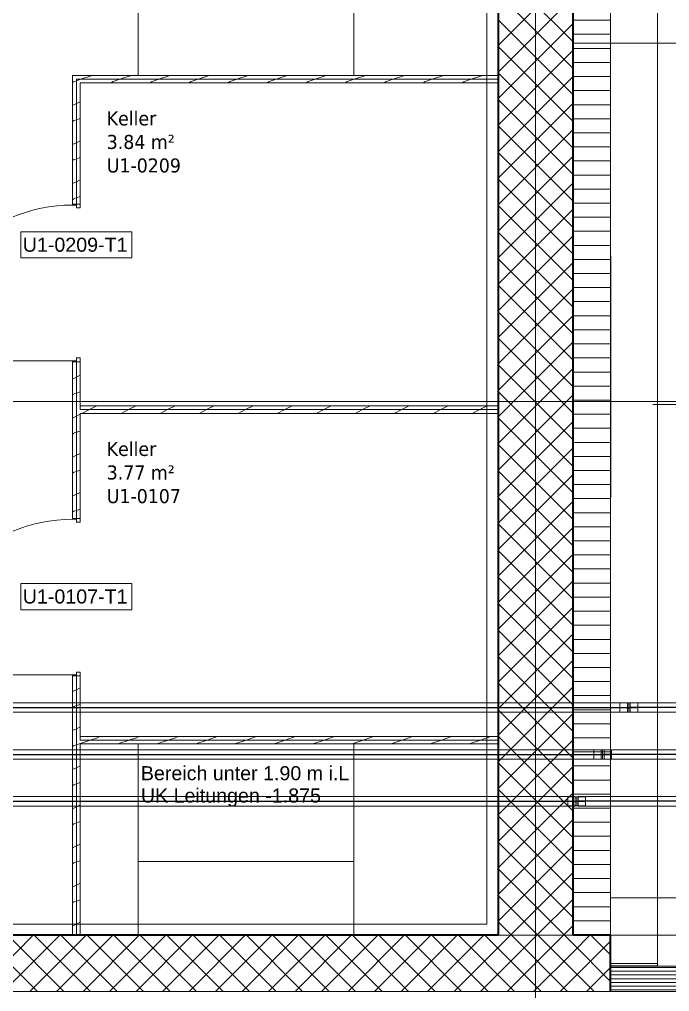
# Model space of a CAD drawing. Extents: x -1907 to 937, y -179 to 966.
# Drawn here: x -707.9 to -638.6, y 218.7 to 322.3 of the extents above; entities that cross this region are included whole.
import ezdxf
from ezdxf.lldxf.tags import DXFTag

# ---------------------------------------------------------------- set-up
doc = ezdxf.new("R2010")
doc.units = 0
doc.layers.get('0').update_dxf_attribs({"lineweight": 13})
for name, color, linetype, lineweight in [('A-AREA-____-IDEN', 7, 'Continuous', 5), ('A-DETL-____-HDLN', 7, '_Verdeckte Linien_', 9), ('A-DOOR-____-IDEN', 7, 'Continuous', 5), ('A-DOOR-FRAM-MCUT', 7, 'Continuous', 9), ('A-DOOR-OPNG-OTLN', 7, 'Continuous', 9), ('A-FLOR-____-OTLN', 7, 'Continuous', 9), ('A-FLOR-____-OVHD', 7, 'Strichpunkt - Fein', 9), ('A-WALL-____-MCUT', 7, 'Continuous', 35), ('A-WALL-____-PATT', 7, 'Continuous', 35), ('A-WALL-FNSH-MCUT', 7, 'Continuous', 35), ('E-LITE-EQPM-OTLN', 7, 'Continuous', 9), ('M-EQPM-____-OTLN', 7, 'Continuous', 9), ('S-COLS-____-OTLN', 7, 'Continuous', 9), ('S-GRID-____-OTLN', 7, 'Continuous', 5), ('Text', 7, 'Continuous', 5)]:
    doc.layers.add(name, color=color, linetype=linetype, lineweight=lineweight)
doc.layers.add('A-DETL-____-OTLN', color=5, linetype='Continuous', lineweight=9, true_color=0x0000ff)
doc.layers.add('EL01_WAN_Röhre Boden', color=7, linetype='Continuous', lineweight=13, true_color=0xff6666)
doc.styles.get("Standard").update_dxf_attribs({"font": 'arial.ttf'})
tags = doc.linetypes.add('_Rasterlinie_', pattern=[0.375, 0.2, -0.05, 0.075, -0.05]).pattern_tags.tags
tags[10:11] = [DXFTag(74, 4), DXFTag(75, 0), DXFTag(340, '0'), DXFTag(46, 1.0), DXFTag(50, 0.0), DXFTag(44, 0.0), DXFTag(45, 0.0)]
tags[8:9] = [DXFTag(74, 4), DXFTag(75, 0), DXFTag(340, '0'), DXFTag(46, 1.0), DXFTag(50, 0.0), DXFTag(44, 0.0), DXFTag(45, 0.0)]
tags[6:7] = [DXFTag(74, 4), DXFTag(75, 0), DXFTag(340, '0'), DXFTag(46, 1.0), DXFTag(50, 0.0), DXFTag(44, 0.0), DXFTag(45, 0.0)]
tags[4:5] = [DXFTag(74, 4), DXFTag(75, 0), DXFTag(340, '0'), DXFTag(46, 1.0), DXFTag(50, 0.0), DXFTag(44, 0.0), DXFTag(45, 0.0)]
tags = doc.linetypes.add('_Verdeckte Linien_', pattern=[0.15, 0.1, -0.05]).pattern_tags.tags
tags[6:7] = [DXFTag(74, 4), DXFTag(75, 0), DXFTag(340, '0'), DXFTag(46, 1.0), DXFTag(50, 0.0), DXFTag(44, 0.0), DXFTag(45, 0.0)]
tags[4:5] = [DXFTag(74, 4), DXFTag(75, 0), DXFTag(340, '0'), DXFTag(46, 1.0), DXFTag(50, 0.0), DXFTag(44, 0.0), DXFTag(45, 0.0)]
tags = doc.linetypes.add('ACAD_ISO03W100', pattern=[30, 12, -18]).pattern_tags.tags
tags[6:7] = [DXFTag(74, 4), DXFTag(75, 0), DXFTag(340, '0'), DXFTag(46, 0.0), DXFTag(50, 0.0), DXFTag(44, 0.0), DXFTag(45, 0.0)]
tags[4:5] = [DXFTag(74, 4), DXFTag(75, 0), DXFTag(340, '0'), DXFTag(46, 0.0), DXFTag(50, 0.0), DXFTag(44, 0.0), DXFTag(45, 0.0)]
tags = doc.linetypes.add('Gestrichelt', pattern=[0.1, 0.05, -0.05]).pattern_tags.tags
tags[6:7] = [DXFTag(74, 4), DXFTag(75, 0), DXFTag(340, '0'), DXFTag(46, 1.0), DXFTag(50, 0.0), DXFTag(44, 0.0), DXFTag(45, 0.0)]
tags[4:5] = [DXFTag(74, 4), DXFTag(75, 0), DXFTag(340, '0'), DXFTag(46, 1.0), DXFTag(50, 0.0), DXFTag(44, 0.0), DXFTag(45, 0.0)]
tags = doc.linetypes.add('Strichpunkt - Fein', pattern=[0.2, 0.1, -0.05, 0, -0.05]).pattern_tags.tags
tags[10:11] = [DXFTag(74, 4), DXFTag(75, 0), DXFTag(340, '0'), DXFTag(46, 1.0), DXFTag(50, 0.0), DXFTag(44, 0.0), DXFTag(45, 0.0)]
tags[8:9] = [DXFTag(74, 4), DXFTag(75, 0), DXFTag(340, '0'), DXFTag(46, 1.0), DXFTag(50, 0.0), DXFTag(44, 0.0), DXFTag(45, 0.0)]
tags[6:7] = [DXFTag(74, 4), DXFTag(75, 0), DXFTag(340, '0'), DXFTag(46, 1.0), DXFTag(50, 0.0), DXFTag(44, 0.0), DXFTag(45, 0.0)]
tags[4:5] = [DXFTag(74, 4), DXFTag(75, 0), DXFTag(340, '0'), DXFTag(46, 1.0), DXFTag(50, 0.0), DXFTag(44, 0.0), DXFTag(45, 0.0)]
tags = doc.linetypes.add('STRICHPUNKT2', pattern=[12.7, 6.35, -3.175, 0, -3.175]).pattern_tags.tags
tags[10:11] = [DXFTag(74, 4), DXFTag(75, 0), DXFTag(340, '0'), DXFTag(46, 0.0), DXFTag(50, 0.0), DXFTag(44, 0.0), DXFTag(45, 0.0)]
tags[8:9] = [DXFTag(74, 4), DXFTag(75, 0), DXFTag(340, '0'), DXFTag(46, 0.0), DXFTag(50, 0.0), DXFTag(44, 0.0), DXFTag(45, 0.0)]
tags[6:7] = [DXFTag(74, 4), DXFTag(75, 0), DXFTag(340, '0'), DXFTag(46, 0.0), DXFTag(50, 0.0), DXFTag(44, 0.0), DXFTag(45, 0.0)]
tags[4:5] = [DXFTag(74, 4), DXFTag(75, 0), DXFTag(340, '0'), DXFTag(46, 0.0), DXFTag(50, 0.0), DXFTag(44, 0.0), DXFTag(45, 0.0)]

# ---------------------------------------------------------------- blocks, each defined once
blk = doc.blocks.new('Referenz-A0UJ2810XE', base_point=(-1920.13, -159.41))
at = {"layer": 'A-DETL-____-HDLN', "color": 0, "linetype": '_Verdeckte Linien_', "ltscale": 0.13}
blk.add_line((-640.36, 281.25), (-527.16, 281.25), dxfattribs=at)
at = {"layer": 'A-DETL-____-OTLN', "color": 0, "linetype": 'Gestrichelt', "ltscale": 0.13}
for p, q in [((-695.26, 368.64), (-695.26, 316.32)), ((-672.26, 316.32), (-672.26, 368.64)), ((-695.26, 245.05), (-695.26, 224.65)), ((-672.26, 224.65), (-672.26, 245.05)), ((-672.26, 232.51), (-695.26, 232.51))]:
    blk.add_line(p, q, dxfattribs=at)
at = {"layer": 'A-DOOR-____-IDEN', "color": 0, "linetype": 'Continuous', "ltscale": 0.13}
for p, q in [((-707.78, 299.64), (-695.94, 299.64)), ((-707.78, 296.86), (-707.78, 299.64)), ((-695.94, 299.64), (-695.94, 296.86)), ((-695.94, 296.86), (-707.78, 296.86)), ((-707.78, 262.14), (-695.94, 262.14)), ((-707.78, 259.36), (-707.78, 262.14)), ((-695.94, 262.14), (-695.94, 259.36)), ((-695.94, 259.36), (-707.78, 259.36))]:
    blk.add_line(p, q, dxfattribs=at)
at = {"layer": 'A-DOOR-FRAM-MCUT', "color": 0, "linetype": 'Continuous', "ltscale": 0.13}
for p, q in [((-702.26, 302.6), (-701.46, 302.6)), ((-702.26, 302.5), (-702.26, 302.6)), ((-701.86, 302.5), (-702.26, 302.5)), ((-701.86, 302.2), (-701.86, 302.5)), ((-701.46, 302.2), (-701.86, 302.2)), ((-701.46, 302.6), (-701.46, 302.2)), ((-701.86, 286.2), (-701.46, 286.2)), ((-701.86, 285.9), (-701.86, 286.2)), ((-701.46, 286.2), (-701.46, 285.8)), ((-702.26, 285.9), (-701.86, 285.9)), ((-702.26, 285.8), (-702.26, 285.9)), ((-701.46, 285.8), (-702.26, 285.8)), ((-702.26, 269.1), (-701.46, 269.1)), ((-702.26, 269), (-702.26, 269.1)), ((-701.86, 269), (-702.26, 269)), ((-701.86, 268.7), (-701.86, 269)), ((-701.46, 268.7), (-701.86, 268.7)), ((-701.46, 269.1), (-701.46, 268.7)), ((-702.26, 252.4), (-701.86, 252.4)), ((-702.26, 252.3), (-702.26, 252.4)), ((-701.46, 252.3), (-702.26, 252.3)), ((-701.86, 252.7), (-701.46, 252.7)), ((-701.86, 252.4), (-701.86, 252.7)), ((-701.46, 252.7), (-701.46, 252.3))]:
    blk.add_line(p, q, dxfattribs=at)
at = {"layer": 'A-DOOR-OPNG-OTLN', "color": 0, "linetype": 'Continuous', "ltscale": 0.13}
for p, q in [((-702.26, 285.9), (-718.86, 285.9)), ((-702.26, 252.4), (-718.86, 252.4))]:
    blk.add_line(p, q, dxfattribs=at)
for centre in [(-702.26, 285.9), (-702.26, 252.4)]:
    blk.add_ellipse(centre, major_axis=(0, 16.6), ratio=1, start_param=0, end_param=1.570796, dxfattribs=at)
at = {"layer": 'A-FLOR-____-OTLN', "color": 0, "linetype": 'Continuous', "ltscale": 0.13}
for p, q in [((-639.86, 221.37), (-639.86, 221.65)), ((-639.86, 221.37), (-526.76, 221.37)), ((-526.76, 218.67), (-639.86, 218.67)), ((-639.86, 218.65), (-639.86, 218.67))]:
    blk.add_line(p, q, dxfattribs=at)
at = {"layer": 'A-FLOR-____-OVHD', "color": 0, "linetype": 'Strichpunkt - Fein', "ltscale": 0.13}
for p, q in [((-658.06, 503.15), (-658.06, 225.85)), ((-648.86, 319.75), (-517.76, 319.75)), ((-521.76, 228.65), (-644.86, 228.65)), ((-658.06, 225.85), (-805.96, 225.85)), ((-33.56, 224.65), (-797.46, 224.65))]:
    blk.add_line(p, q, dxfattribs=at)
at = {"layer": 'A-WALL-____-MCUT', "color": 0, "linetype": 'Continuous', "ltscale": 0.35}
for p, q in [((-648.86, 224.65), (-648.86, 503.41)), ((-656.86, 369.04), (-656.86, 224.65)), ((-656.86, 224.65), (-871.46, 224.65)), ((-644.86, 224.65), (-648.86, 224.65)), ((-644.86, 218.65), (-644.86, 224.65))]:
    blk.add_line(p, q, dxfattribs=at)
at = {"layer": 'A-WALL-____-MCUT', "color": 0, "linetype": 'Continuous', "lineweight": 9, "ltscale": 0.13}
for p, q in [((-644.86, 224.65), (-644.86, 422.61)), ((-656.86, 315.92), (-701.86, 315.92)), ((-701.86, 302.6), (-701.86, 315.92)), ((-701.86, 269.1), (-701.86, 285.8)), ((-701.46, 281.09), (-701.46, 280.69)), ((-656.86, 280.69), (-701.46, 280.69)), ((-701.86, 224.65), (-701.86, 252.3)), ((-701.46, 245.85), (-701.46, 245.45)), ((-656.86, 245.45), (-701.46, 245.45))]:
    blk.add_line(p, q, dxfattribs=at)
at = {"layer": 'A-WALL-____-PATT', "color": 0, "linetype": 'Continuous', "lineweight": 9, "ltscale": 0.13}
for p, q in [((-648.86, 319.9), (-656.86, 327.9)), ((-656.86, 319.51), (-648.86, 327.51)), ((-648.86, 317.07), (-656.86, 325.07)), ((-656.86, 316.68), (-648.86, 324.68)), ((-648.86, 314.24), (-656.86, 322.24)), ((-656.86, 313.85), (-648.86, 321.85)), ((-648.86, 322.2), (-644.86, 322.2)), ((-648.86, 320.7), (-644.86, 320.7)), ((-648.86, 311.41), (-656.86, 319.41)), ((-656.86, 311.02), (-648.86, 319.02)), ((-648.86, 319.2), (-644.86, 319.2)), ((-648.86, 317.7), (-644.86, 317.7)), ((-700.18, 316.32), (-701.38, 315.92)), ((-696.01, 316.32), (-697.21, 315.92)), ((-691.85, 316.32), (-693.05, 315.92)), ((-687.68, 316.32), (-688.88, 315.92)), ((-683.52, 316.32), (-684.72, 315.92)), ((-679.35, 316.32), (-680.55, 315.92)), ((-675.19, 316.32), (-676.39, 315.92)), ((-671.02, 316.32), (-672.22, 315.92)), ((-666.86, 316.32), (-668.06, 315.92)), ((-662.69, 316.32), (-663.89, 315.92)), ((-658.53, 316.32), (-659.73, 315.92)), ((-648.86, 308.58), (-656.86, 316.58)), ((-656.86, 308.19), (-648.86, 316.19)), ((-648.86, 316.2), (-644.86, 316.2)), ((-702.13, 315.67), (-702.26, 315.57)), ((-701.86, 315.76), (-702.1, 315.68)), ((-701.38, 315.92), (-701.86, 315.76)), ((-697.96, 315.67), (-698.16, 315.52)), ((-697.21, 315.92), (-697.94, 315.68)), ((-693.8, 315.67), (-693.99, 315.52)), ((-693.05, 315.92), (-693.77, 315.68)), ((-689.63, 315.67), (-689.83, 315.52)), ((-688.88, 315.92), (-689.61, 315.68)), ((-685.47, 315.67), (-685.66, 315.52)), ((-684.72, 315.92), (-685.44, 315.68)), ((-681.3, 315.67), (-681.5, 315.52)), ((-680.55, 315.92), (-681.28, 315.68)), ((-677.14, 315.67), (-677.33, 315.52)), ((-676.39, 315.92), (-677.11, 315.68)), ((-672.97, 315.67), (-673.17, 315.52)), ((-672.22, 315.92), (-672.95, 315.68)), ((-668.81, 315.67), (-669, 315.52)), ((-668.06, 315.92), (-668.78, 315.68)), ((-664.64, 315.67), (-664.84, 315.52)), ((-663.89, 315.92), (-664.62, 315.68)), ((-660.48, 315.67), (-660.67, 315.52)), ((-659.73, 315.92), (-660.45, 315.68)), ((-648.86, 314.7), (-644.86, 314.7)), ((-701.86, 313.31), (-702.26, 313.11)), ((-701.46, 313.51), (-701.86, 313.31)), ((-648.86, 305.75), (-656.86, 313.75)), ((-656.86, 305.36), (-648.86, 313.36)), ((-648.86, 313.2), (-644.86, 313.2)), ((-702.13, 311.5), (-702.26, 311.4)), ((-701.86, 311.6), (-702.1, 311.52)), ((-701.46, 311.73), (-701.86, 311.6)), ((-648.86, 302.93), (-656.86, 310.93)), ((-648.86, 311.7), (-644.86, 311.7)), ((-656.86, 302.54), (-648.86, 310.54)), ((-648.86, 310.2), (-644.86, 310.2)), ((-701.86, 309.14), (-702.26, 308.94)), ((-701.46, 309.34), (-701.86, 309.14)), ((-648.86, 300.1), (-656.86, 308.1)), ((-648.86, 308.7), (-644.86, 308.7)), ((-702.13, 307.34), (-702.26, 307.24)), ((-701.86, 307.43), (-702.1, 307.35)), ((-701.46, 307.57), (-701.86, 307.43)), ((-656.86, 299.71), (-648.86, 307.71)), ((-648.86, 307.2), (-644.86, 307.2)), ((-701.86, 304.98), (-702.26, 304.78)), ((-701.46, 305.18), (-701.86, 304.98)), ((-648.86, 297.27), (-656.86, 305.27)), ((-656.86, 296.88), (-648.86, 304.88)), ((-648.86, 305.7), (-644.86, 305.7)), ((-648.86, 304.2), (-644.86, 304.2)), ((-702.13, 303.17), (-702.26, 303.07)), ((-701.86, 303.27), (-702.1, 303.19)), ((-701.46, 303.4), (-701.86, 303.27)), ((-648.86, 302.7), (-644.86, 302.7)), ((-648.86, 294.44), (-656.86, 302.44)), ((-656.86, 294.05), (-648.86, 302.05)), ((-648.86, 301.2), (-644.86, 301.2)), ((-648.86, 291.61), (-656.86, 299.61)), ((-648.86, 299.7), (-644.86, 299.7)), ((-656.86, 291.22), (-648.86, 299.22)), ((-648.86, 298.2), (-644.86, 298.2)), ((-648.86, 288.78), (-656.86, 296.78)), ((-648.86, 296.7), (-644.86, 296.7)), ((-656.86, 288.39), (-648.86, 296.39)), ((-648.86, 295.2), (-644.86, 295.2)), ((-648.86, 285.96), (-656.86, 293.96)), ((-656.86, 285.57), (-648.86, 293.57)), ((-648.86, 293.7), (-644.86, 293.7)), ((-648.86, 292.2), (-644.86, 292.2)), ((-648.86, 283.13), (-656.86, 291.13)), ((-656.86, 282.74), (-648.86, 290.74)), ((-648.86, 290.7), (-644.86, 290.7)), ((-648.86, 289.2), (-644.86, 289.2)), ((-648.86, 280.3), (-656.86, 288.3)), ((-656.86, 279.91), (-648.86, 287.91)), ((-648.86, 287.7), (-644.86, 287.7)), ((-648.86, 286.2), (-644.86, 286.2)), ((-648.86, 277.47), (-656.86, 285.47)), ((-656.86, 277.08), (-648.86, 285.08)), ((-701.86, 284.15), (-702.26, 283.95)), ((-701.46, 284.35), (-701.86, 284.15)), ((-648.86, 284.7), (-644.86, 284.7)), ((-648.86, 283.2), (-644.86, 283.2)), ((-702.13, 282.35), (-702.26, 282.25)), ((-701.86, 282.44), (-702.1, 282.36)), ((-701.46, 282.58), (-701.86, 282.44)), ((-648.86, 274.64), (-656.86, 282.64)), ((-656.86, 274.25), (-648.86, 282.25)), ((-699.66, 281.09), (-700.46, 280.69)), ((-695.49, 281.09), (-696.29, 280.69)), ((-691.33, 281.09), (-692.13, 280.69)), ((-687.16, 281.09), (-687.96, 280.69)), ((-683, 281.09), (-683.8, 280.69)), ((-678.83, 281.09), (-679.63, 280.69)), ((-674.67, 281.09), (-675.47, 280.69)), ((-670.51, 281.09), (-671.31, 280.69)), ((-666.34, 281.09), (-667.14, 280.69)), ((-662.18, 281.09), (-662.98, 280.69)), ((-658.01, 281.09), (-658.81, 280.69)), ((-648.86, 281.7), (-644.86, 281.7)), ((-701.86, 279.99), (-702.26, 279.79)), ((-701.46, 280.19), (-701.86, 279.99)), ((-700.46, 280.69), (-701.26, 280.29)), ((-696.29, 280.69), (-697.09, 280.29)), ((-692.13, 280.69), (-692.93, 280.29)), ((-687.96, 280.69), (-688.76, 280.29)), ((-683.8, 280.69), (-684.6, 280.29)), ((-679.63, 280.69), (-680.43, 280.29)), ((-675.47, 280.69), (-676.27, 280.29)), ((-671.31, 280.69), (-672.11, 280.29)), ((-667.14, 280.69), (-667.94, 280.29)), ((-662.98, 280.69), (-663.78, 280.29)), ((-658.81, 280.69), (-659.61, 280.29)), ((-648.86, 280.2), (-644.86, 280.2)), ((-648.86, 271.81), (-656.86, 279.81)), ((-656.86, 271.42), (-648.86, 279.42)), ((-702.13, 278.19), (-702.26, 278.08)), ((-701.86, 278.28), (-702.1, 278.2)), ((-701.46, 278.41), (-701.86, 278.28)), ((-648.86, 278.7), (-644.86, 278.7)), ((-648.86, 268.98), (-656.86, 276.98)), ((-648.86, 277.2), (-644.86, 277.2)), ((-701.86, 275.82), (-702.26, 275.62)), ((-701.46, 276.02), (-701.86, 275.82)), ((-656.86, 268.6), (-648.86, 276.6)), ((-648.86, 275.7), (-644.86, 275.7)), ((-702.12, 274.02), (-702.26, 273.92)), ((-701.86, 274.11), (-702.1, 274.03)), ((-701.46, 274.25), (-701.86, 274.11)), ((-648.86, 266.16), (-656.86, 274.16)), ((-656.86, 265.77), (-648.86, 273.77)), ((-648.86, 274.2), (-644.86, 274.2)), ((-648.86, 272.7), (-644.86, 272.7)), ((-701.86, 271.66), (-702.26, 271.46)), ((-701.46, 271.86), (-701.86, 271.66)), ((-648.86, 263.33), (-656.86, 271.33)), ((-656.86, 262.94), (-648.86, 270.94)), ((-648.86, 271.2), (-644.86, 271.2)), ((-702.12, 269.86), (-702.26, 269.75)), ((-701.86, 269.95), (-702.1, 269.87)), ((-701.46, 270.08), (-701.86, 269.95)), ((-648.86, 269.7), (-644.86, 269.7)), ((-648.86, 260.5), (-656.86, 268.5)), ((-656.86, 260.11), (-648.86, 268.11)), ((-648.86, 268.2), (-644.86, 268.2)), ((-648.86, 266.7), (-644.86, 266.7)), ((-648.86, 257.67), (-656.86, 265.67)), ((-656.86, 257.28), (-648.86, 265.28)), ((-648.86, 265.2), (-644.86, 265.2)), ((-648.86, 263.7), (-644.86, 263.7)), ((-648.86, 254.84), (-656.86, 262.84)), ((-656.86, 254.45), (-648.86, 262.45)), ((-648.86, 262.2), (-644.86, 262.2)), ((-648.86, 260.7), (-644.86, 260.7)), ((-648.86, 252.01), (-656.86, 260.01)), ((-656.86, 251.62), (-648.86, 259.62)), ((-648.86, 259.2), (-644.86, 259.2)), ((-648.86, 249.19), (-656.86, 257.19)), ((-648.86, 257.7), (-644.86, 257.7)), ((-656.86, 248.8), (-648.86, 256.8)), ((-648.86, 256.2), (-644.86, 256.2)), ((-648.86, 246.36), (-656.86, 254.36)), ((-656.86, 245.97), (-648.86, 253.97)), ((-648.86, 254.7), (-644.86, 254.7)), ((-648.86, 253.2), (-644.86, 253.2)), ((-701.86, 250.83), (-702.26, 250.63)), ((-701.46, 251.03), (-701.86, 250.83)), ((-648.86, 243.53), (-656.86, 251.53)), ((-656.86, 243.14), (-648.86, 251.14)), ((-648.86, 251.7), (-644.86, 251.7)), ((-648.86, 250.2), (-644.86, 250.2)), ((-702.12, 249.03), (-702.26, 248.93)), ((-701.86, 249.13), (-702.1, 249.05)), ((-701.46, 249.26), (-701.86, 249.13)), ((-648.86, 240.7), (-656.86, 248.7)), ((-656.86, 240.31), (-648.86, 248.31)), ((-648.86, 248.7), (-644.86, 248.7)), ((-701.86, 246.67), (-702.26, 246.47)), ((-701.46, 246.87), (-701.86, 246.67)), ((-648.86, 247.2), (-644.86, 247.2)), ((-699.6, 245.71), (-700.39, 245.45)), ((-699.34, 245.85), (-699.58, 245.73)), ((-695.44, 245.71), (-696.23, 245.45)), ((-695.17, 245.85), (-695.42, 245.73)), ((-691.27, 245.71), (-692.07, 245.45)), ((-691.01, 245.85), (-691.25, 245.73)), ((-687.11, 245.72), (-687.9, 245.45)), ((-686.84, 245.85), (-687.09, 245.73)), ((-682.94, 245.72), (-683.74, 245.45)), ((-682.68, 245.85), (-682.92, 245.73)), ((-678.78, 245.72), (-679.57, 245.45)), ((-678.51, 245.85), (-678.76, 245.73)), ((-674.61, 245.72), (-675.41, 245.45)), ((-674.35, 245.85), (-674.59, 245.73)), ((-670.45, 245.72), (-671.24, 245.45)), ((-670.18, 245.85), (-670.43, 245.73)), ((-666.28, 245.72), (-667.08, 245.45)), ((-666.02, 245.85), (-666.26, 245.73)), ((-662.11, 245.72), (-662.91, 245.45)), ((-661.85, 245.85), (-662.1, 245.73)), ((-657.95, 245.72), (-658.75, 245.45)), ((-657.69, 245.85), (-657.93, 245.73)), ((-648.86, 237.87), (-656.86, 245.87)), ((-648.86, 245.7), (-644.86, 245.7)), ((-702.12, 244.87), (-702.26, 244.76)), ((-701.86, 244.96), (-702.1, 244.88)), ((-701.46, 245.09), (-701.86, 244.96)), ((-700.39, 245.45), (-701.46, 245.09)), ((-696.23, 245.45), (-697.43, 245.05)), ((-692.07, 245.45), (-693.27, 245.05)), ((-687.9, 245.45), (-689.1, 245.05)), ((-683.74, 245.45), (-684.94, 245.05)), ((-679.57, 245.45), (-680.77, 245.05)), ((-675.41, 245.45), (-676.61, 245.05)), ((-671.24, 245.45), (-672.44, 245.05)), ((-667.08, 245.45), (-668.28, 245.05)), ((-662.91, 245.45), (-664.11, 245.05)), ((-658.75, 245.45), (-659.95, 245.05)), ((-656.86, 237.48), (-648.86, 245.48)), ((-648.86, 244.2), (-644.86, 244.2)), ((-701.46, 242.71), (-701.86, 242.51)), ((-648.86, 235.04), (-656.86, 243.04)), ((-656.86, 234.65), (-648.86, 242.65)), ((-648.86, 242.7), (-644.86, 242.7)), ((-701.86, 242.51), (-702.26, 242.31)), ((-702.12, 240.7), (-702.26, 240.6)), ((-701.86, 240.8), (-702.1, 240.72)), ((-701.46, 240.93), (-701.86, 240.8)), ((-648.86, 241.2), (-644.86, 241.2)), ((-648.86, 232.22), (-656.86, 240.22)), ((-656.86, 231.83), (-648.86, 239.83)), ((-648.86, 239.7), (-644.86, 239.7)), ((-701.46, 238.54), (-701.86, 238.34)), ((-701.86, 238.34), (-702.26, 238.14)), ((-648.86, 229.39), (-656.86, 237.39)), ((-648.86, 238.2), (-644.86, 238.2)), ((-702.12, 236.54), (-702.26, 236.43)), ((-701.86, 236.63), (-702.1, 236.55)), ((-701.46, 236.77), (-701.86, 236.63)), ((-656.86, 229), (-648.86, 237)), ((-648.86, 236.7), (-644.86, 236.7)), ((-701.46, 234.38), (-701.86, 234.18)), ((-648.86, 226.56), (-656.86, 234.56)), ((-648.86, 235.2), (-644.86, 235.2)), ((-701.86, 234.18), (-702.26, 233.98)), ((-656.86, 226.17), (-648.86, 234.17)), ((-648.86, 233.7), (-644.86, 233.7)), ((-702.12, 232.38), (-702.26, 232.27)), ((-701.86, 232.47), (-702.1, 232.39)), ((-701.46, 232.6), (-701.86, 232.47)), ((-648.86, 232.2), (-644.86, 232.2)), ((-649.78, 224.65), (-656.86, 231.73)), ((-655.55, 224.65), (-648.86, 231.34)), ((-701.46, 230.21), (-701.86, 230.01)), ((-648.86, 230.7), (-644.86, 230.7)), ((-701.86, 230.01), (-702.26, 229.81)), ((-648.86, 229.2), (-644.86, 229.2)), ((-702.12, 228.21), (-702.26, 228.1)), ((-701.86, 228.3), (-702.1, 228.22)), ((-701.46, 228.44), (-701.86, 228.3)), ((-652.61, 224.65), (-656.86, 228.9)), ((-652.72, 224.65), (-648.86, 228.51)), ((-648.86, 227.7), (-644.86, 227.7)), ((-701.46, 226.05), (-701.86, 225.85)), ((-655.44, 224.65), (-656.86, 226.07)), ((-648.86, 226.2), (-644.86, 226.2)), ((-701.86, 225.85), (-702.26, 225.65)), ((-649.89, 224.65), (-648.86, 225.68)), ((-712.46, 218.65), (-706.46, 224.65)), ((-706.01, 218.65), (-712.01, 224.65)), ((-709.63, 218.65), (-703.63, 224.65)), ((-703.18, 218.65), (-709.18, 224.65)), ((-706.81, 218.65), (-700.81, 224.65)), ((-700.35, 218.65), (-706.35, 224.65)), ((-703.98, 218.65), (-697.98, 224.65)), ((-697.52, 218.65), (-703.52, 224.65)), ((-701.15, 218.65), (-695.15, 224.65)), ((-694.69, 218.65), (-700.69, 224.65)), ((-698.32, 218.65), (-692.32, 224.65)), ((-691.86, 218.65), (-697.86, 224.65)), ((-695.49, 218.65), (-689.49, 224.65)), ((-689.04, 218.65), (-695.04, 224.65)), ((-692.66, 218.65), (-686.66, 224.65)), ((-686.21, 218.65), (-692.21, 224.65)), ((-689.84, 218.65), (-683.84, 224.65)), ((-683.38, 218.65), (-689.38, 224.65)), ((-687.01, 218.65), (-681.01, 224.65)), ((-680.55, 218.65), (-686.55, 224.65)), ((-684.18, 218.65), (-678.18, 224.65)), ((-677.72, 218.65), (-683.72, 224.65)), ((-681.35, 218.65), (-675.35, 224.65)), ((-674.89, 218.65), (-680.89, 224.65)), ((-678.52, 218.65), (-672.52, 224.65)), ((-672.07, 218.65), (-678.07, 224.65)), ((-675.69, 218.65), (-669.69, 224.65)), ((-669.24, 218.65), (-675.24, 224.65)), ((-672.87, 218.65), (-666.87, 224.65)), ((-666.41, 218.65), (-672.41, 224.65)), ((-670.04, 218.65), (-664.04, 224.65)), ((-663.58, 218.65), (-669.58, 224.65)), ((-667.21, 218.65), (-661.21, 224.65)), ((-660.75, 218.65), (-666.75, 224.65)), ((-664.38, 218.65), (-658.38, 224.65)), ((-657.92, 218.65), (-663.92, 224.65)), ((-661.55, 218.65), (-655.55, 224.65)), ((-655.1, 218.65), (-661.1, 224.65)), ((-658.72, 218.65), (-652.72, 224.65)), ((-652.27, 218.65), (-658.27, 224.65)), ((-655.89, 218.65), (-649.89, 224.65)), ((-649.44, 218.65), (-655.44, 224.65)), ((-648.86, 220.9), (-652.61, 224.65)), ((-648.86, 223.73), (-649.78, 224.65)), ((-648.86, 224.7), (-644.86, 224.7)), ((-648.86, 222.86), (-647.07, 224.65)), ((-648.86, 220.03), (-644.86, 224.03)), ((-644.86, 222.56), (-646.95, 224.65)), ((-653.07, 218.65), (-648.86, 222.86)), ((-644.86, 219.73), (-648.86, 223.73)), ((-646.61, 218.65), (-648.86, 220.9)), ((-647.41, 218.65), (-644.86, 221.2)), ((-650.24, 218.65), (-648.86, 220.03))]:
    blk.add_line(p, q, dxfattribs=at)
at = {"layer": 'A-WALL-FNSH-MCUT', "color": 0, "linetype": 'Continuous', "lineweight": 9, "ltscale": 0.13}
for p, q in [((-656.86, 316.32), (-702.26, 316.32)), ((-702.26, 316.32), (-702.26, 302.6)), ((-701.46, 315.52), (-656.86, 315.52)), ((-701.46, 302.6), (-701.46, 315.52)), ((-702.26, 302.6), (-701.46, 302.6)), ((-702.26, 285.8), (-702.26, 269.1)), ((-701.46, 285.8), (-702.26, 285.8)), ((-701.46, 281.09), (-701.46, 285.8)), ((-656.86, 281.09), (-701.46, 281.09)), ((-701.46, 280.29), (-656.86, 280.29)), ((-701.46, 269.1), (-701.46, 280.29)), ((-702.26, 269.1), (-701.46, 269.1)), ((-702.26, 252.3), (-702.26, 224.65)), ((-701.46, 252.3), (-702.26, 252.3)), ((-701.46, 245.85), (-701.46, 252.3)), ((-656.86, 245.85), (-701.46, 245.85)), ((-701.46, 224.65), (-701.46, 245.05)), ((-701.46, 245.05), (-656.86, 245.05))]:
    blk.add_line(p, q, dxfattribs=at)
at = {"layer": 'E-LITE-EQPM-OTLN', "color": 0, "linetype": 'Continuous', "ltscale": 0.13}
for p, q in [((-644.82, 297.1), (-644.86, 297.1)), ((-644.86, 297.1), (-644.82, 297.1)), ((-644.86, 296.71), (-644.82, 296.71)), ((-644.82, 296.71), (-644.86, 296.71)), ((-644.82, 271.31), (-644.82, 297.1)), ((-644.82, 297.1), (-644.82, 296.71)), ((-644.82, 271.71), (-644.82, 296.71)), ((-644.82, 296.71), (-644.82, 271.71)), ((-644.82, 271.71), (-644.82, 296.71)), ((-644.86, 271.71), (-644.82, 271.71)), ((-644.86, 271.71), (-644.82, 271.71)), ((-644.82, 271.71), (-644.82, 271.31)), ((-644.82, 271.31), (-644.86, 271.31)), ((-644.82, 271.31), (-644.86, 271.31))]:
    blk.add_line(p, q, dxfattribs=at)
at = {"layer": 'M-EQPM-____-OTLN', "color": 0, "linetype": 'Continuous', "ltscale": 0.13}
for p, q in [((-644.86, 221.41), (-639.86, 221.41)), ((-639.86, 221.38), (-644.86, 221.38)), ((-644.86, 221.38), (-639.86, 221.38)), ((-639.86, 221.37), (-644.86, 221.37)), ((-644.86, 221.22), (-521.76, 221.22)), ((-644.86, 220.82), (-521.76, 220.82)), ((-644.86, 220.42), (-521.76, 220.42)), ((-644.86, 220.02), (-521.76, 220.02)), ((-644.86, 219.62), (-521.76, 219.62)), ((-644.86, 219.22), (-521.76, 219.22)), ((-644.86, 218.82), (-521.76, 218.82)), ((-644.86, 218.67), (-521.76, 218.67))]:
    blk.add_line(p, q, dxfattribs=at)
at = {"layer": 'S-COLS-____-OTLN', "color": 0, "linetype": 'Continuous', "ltscale": 0.13}
for p, q in [((-639.86, 280.94), (-639.86, 404.6)), ((-639.86, 221.65), (-639.86, 280.94)), ((-644.86, 221.65), (-639.86, 221.65))]:
    blk.add_line(p, q, dxfattribs=at)
at = {"layer": 'S-GRID-____-OTLN', "color": 0, "linetype": '_Rasterlinie_', "ltscale": 0.13}
for p, q in [((-652.86, 186.65), (-652.86, 950.47)), ((-944.26, 281.55), (300.93, 281.55)), ((-944.26, 218.65), (300.93, 218.65))]:
    blk.add_line(p, q, dxfattribs=at)
at = {"layer": 'A-AREA-____-IDEN', "color": 0, "linetype": 'Continuous', "ltscale": 0.13, "char_height": 1.5, "attachment_point": 1}
for s, insert in [('{\\W0.9;\\fVerdana;Keller}', (-698.62, 312.49)), ('{\\W0.9;\\fVerdana;3.84 m²}', (-698.62, 309.98)), ('{\\W0.9;\\fVerdana;U1-0209}', (-698.62, 307.47)), ('{\\W0.9;\\fVerdana;Keller}', (-698.62, 277.25)), ('{\\W0.9;\\fVerdana;3.77 m²}', (-698.62, 274.74)), ('{\\W0.9;\\fVerdana;U1-0107}', (-698.62, 272.22))]:
    blk.add_mtext(s, dxfattribs=dict(at, insert=insert))
at = {"layer": 'A-DOOR-____-IDEN', "color": 0, "linetype": 'Continuous', "ltscale": 0.13, "char_height": 1.5, "attachment_point": 1}
for s, insert in [('{\\fArial;U1-0209-T1}', (-707.58, 299.02)), ('{\\fArial;U1-0107-T1}', (-707.58, 261.52))]:
    blk.add_mtext(s, dxfattribs=dict(at, insert=insert))
at = {"layer": 'Text', "color": 0, "linetype": 'Continuous', "ltscale": 0.13, "char_height": 1.5, "attachment_point": 1}
for s, insert in [('{\\fArial;Bereich unter 1.90 m i.L}', (-694.98, 242.68)), ('{\\fArial;UK Leitungen -1.875}', (-694.98, 240.3))]:
    blk.add_mtext(s, dxfattribs=dict(at, insert=insert))
blk = doc.blocks.new('Wickelfalzrohr-A0UJ281GXE', base_point=(-645.55, 243.43))
at = {"color": 0, "linetype": 'ByBlock', "lineweight": -2, "ltscale": 0.13}
for p, q in [((-585.55, 244.43), (-645.55, 244.43)), ((-645.55, 244.43), (-645.55, 244.14)), ((-645.55, 244.14), (-645.55, 243.72)), ((-645.55, 243.72), (-645.55, 243.43)), ((-585.55, 244.43), (-585.55, 244.14)), ((-585.55, 244.14), (-585.55, 243.72)), ((-585.55, 243.72), (-585.55, 243.43)), ((-645.55, 243.43), (-585.55, 243.43))]:
    blk.add_line(p, q, dxfattribs=at)
at = {"color": 0, "linetype": 'STRICHPUNKT2', "lineweight": 25, "ltscale": 0.25}
blk.add_line((-585.55, 243.93), (-645.55, 243.93), dxfattribs=at)
blk = doc.blocks.new('Wickelfalzrohr-A0UJ282SXE', base_point=(-763.05, 248.43))
at = {"color": 0, "linetype": 'ByBlock', "lineweight": -2, "ltscale": 0.13}
for p, q in [((-643.05, 249.43), (-763.05, 249.43)), ((-763.05, 249.14), (-763.05, 249.43)), ((-763.05, 248.72), (-763.05, 249.14)), ((-643.05, 249.14), (-643.05, 249.43)), ((-643.05, 248.72), (-643.05, 249.14)), ((-763.05, 248.43), (-763.05, 248.72)), ((-763.05, 248.43), (-643.05, 248.43)), ((-643.05, 248.43), (-643.05, 248.72))]:
    blk.add_line(p, q, dxfattribs=at)
at = {"color": 0, "linetype": 'STRICHPUNKT2', "lineweight": 25, "ltscale": 0.25}
blk.add_line((-763.05, 248.93), (-643.05, 248.93), dxfattribs=at)
blk = doc.blocks.new('Steckverbinder-A0UJ2832XE', base_point=(-643.85, 248.43))
at = {"color": 0, "linetype": 'ByBlock', "lineweight": -2, "ltscale": 0.13}
for p, q in [((-641.95, 249.42), (-643.85, 249.42)), ((-643.85, 249.42), (-643.85, 249.13)), ((-643.85, 249.13), (-643.85, 248.73)), ((-642.9, 249.43), (-642.9, 248.43)), ((-641.95, 249.42), (-641.95, 249.13)), ((-641.95, 249.13), (-641.95, 248.73)), ((-643.85, 248.73), (-643.85, 248.44)), ((-643.85, 248.44), (-641.95, 248.44)), ((-641.95, 248.73), (-641.95, 248.44))]:
    blk.add_line(p, q, dxfattribs=at)
at = {"color": 0, "linetype": 'STRICHPUNKT2', "lineweight": 25, "ltscale": 0.25}
blk.add_line((-643.85, 248.93), (-641.95, 248.93), dxfattribs=at)
blk = doc.blocks.new('Wickelfalzrohr-A0UJ283EXE', base_point=(-642.75, 248.43))
at = {"color": 0, "linetype": 'ByBlock', "lineweight": -2, "ltscale": 0.13}
for p, q in [((-582.75, 249.43), (-642.75, 249.43)), ((-642.75, 249.43), (-642.75, 249.14)), ((-642.75, 249.14), (-642.75, 248.72)), ((-582.75, 249.43), (-582.75, 249.14)), ((-582.75, 249.14), (-582.75, 248.72)), ((-642.75, 248.72), (-642.75, 248.43)), ((-642.75, 248.43), (-582.75, 248.43)), ((-582.75, 248.72), (-582.75, 248.43))]:
    blk.add_line(p, q, dxfattribs=at)
at = {"color": 0, "linetype": 'STRICHPUNKT2', "lineweight": 25, "ltscale": 0.25}
blk.add_line((-582.75, 248.93), (-642.75, 248.93), dxfattribs=at)
blk = doc.blocks.new('Wickelfalzrohr-A0UJ283KXE', base_point=(-768.62, 238.43))
at = {"color": 0, "linetype": 'ByBlock', "lineweight": -2, "ltscale": 0.13}
for p, q in [((-648.62, 239.43), (-768.62, 239.43)), ((-768.62, 239.14), (-768.62, 239.43)), ((-648.62, 239.14), (-648.62, 239.43)), ((-768.62, 238.72), (-768.62, 239.14)), ((-768.62, 238.43), (-768.62, 238.72)), ((-768.62, 238.43), (-648.62, 238.43)), ((-648.62, 238.72), (-648.62, 239.14)), ((-648.62, 238.43), (-648.62, 238.72))]:
    blk.add_line(p, q, dxfattribs=at)
at = {"color": 0, "linetype": 'STRICHPUNKT2', "lineweight": 25, "ltscale": 0.25}
blk.add_line((-768.62, 238.93), (-648.62, 238.93), dxfattribs=at)
blk = doc.blocks.new('Wickelfalzrohr-A0UJ285YXE', base_point=(-648.32, 238.43))
at = {"color": 0, "linetype": 'ByBlock', "lineweight": -2, "ltscale": 0.13}
for p, q in [((-588.32, 239.43), (-648.32, 239.43)), ((-648.32, 239.43), (-648.32, 239.14)), ((-588.32, 239.43), (-588.32, 239.14)), ((-648.32, 239.14), (-648.32, 238.72)), ((-648.32, 238.72), (-648.32, 238.43)), ((-648.32, 238.43), (-588.32, 238.43)), ((-588.32, 239.14), (-588.32, 238.72)), ((-588.32, 238.72), (-588.32, 238.43))]:
    blk.add_line(p, q, dxfattribs=at)
at = {"color": 0, "linetype": 'STRICHPUNKT2', "lineweight": 25, "ltscale": 0.25}
blk.add_line((-588.32, 238.93), (-648.32, 238.93), dxfattribs=at)
blk = doc.blocks.new('Steckverbinder-A0UJ287EXE', base_point=(-649.42, 238.43))
at = {"color": 0, "linetype": 'ByBlock', "lineweight": -2, "ltscale": 0.13}
for p, q in [((-647.52, 239.42), (-649.42, 239.42)), ((-649.42, 239.42), (-649.42, 239.13)), ((-648.47, 239.43), (-648.47, 238.43)), ((-647.52, 239.42), (-647.52, 239.13)), ((-649.42, 239.13), (-649.42, 238.73)), ((-649.42, 238.73), (-649.42, 238.44)), ((-649.42, 238.44), (-647.52, 238.44)), ((-647.52, 239.13), (-647.52, 238.73)), ((-647.52, 238.73), (-647.52, 238.44))]:
    blk.add_line(p, q, dxfattribs=at)
at = {"color": 0, "linetype": 'STRICHPUNKT2', "lineweight": 25, "ltscale": 0.25}
blk.add_line((-649.42, 238.93), (-647.52, 238.93), dxfattribs=at)
blk = doc.blocks.new('Wickelfalzrohr-A0UJ289UXE', base_point=(-765.85, 243.43))
at = {"color": 0, "linetype": 'ByBlock', "lineweight": -2, "ltscale": 0.13}
for p, q in [((-645.85, 244.43), (-765.85, 244.43)), ((-765.85, 244.14), (-765.85, 244.43)), ((-765.85, 243.72), (-765.85, 244.14)), ((-765.85, 243.43), (-765.85, 243.72)), ((-645.85, 244.14), (-645.85, 244.43)), ((-645.85, 243.72), (-645.85, 244.14)), ((-645.85, 243.43), (-645.85, 243.72)), ((-765.85, 243.43), (-645.85, 243.43))]:
    blk.add_line(p, q, dxfattribs=at)
at = {"color": 0, "linetype": 'STRICHPUNKT2', "lineweight": 25, "ltscale": 0.25}
blk.add_line((-765.85, 243.93), (-645.85, 243.93), dxfattribs=at)
blk = doc.blocks.new('Steckverbinder-A0UJ28FUXE', base_point=(-646.65, 243.43))
at = {"color": 0, "linetype": 'ByBlock', "lineweight": -2, "ltscale": 0.13}
for p, q in [((-644.75, 244.42), (-646.65, 244.42)), ((-646.65, 244.42), (-646.65, 244.13)), ((-646.65, 244.13), (-646.65, 243.73)), ((-646.65, 243.73), (-646.65, 243.44)), ((-645.7, 244.43), (-645.7, 243.43)), ((-644.75, 244.42), (-644.75, 244.13)), ((-644.75, 244.13), (-644.75, 243.73)), ((-644.75, 243.73), (-644.75, 243.44)), ((-646.65, 243.44), (-644.75, 243.44))]:
    blk.add_line(p, q, dxfattribs=at)
at = {"color": 0, "linetype": 'STRICHPUNKT2', "lineweight": 25, "ltscale": 0.25}
blk.add_line((-646.65, 243.93), (-644.75, 243.93), dxfattribs=at)

msp = doc.modelspace()

# ---------------------------------------------------------------- block references
at = {"color": 9, "lineweight": 25, "ltscale": 0.25, "true_color": 0xc0c0c0}
msp.add_blockref('Referenz-A0UJ2810XE', (-1920.13, -159.41), dxfattribs=at)
at = {"layer": 'EL01_WAN_Röhre Boden', "color": 1, "linetype": 'ACAD_ISO03W100', "ltscale": 0.13, "true_color": 0xff0000}
for name, p in [('Wickelfalzrohr-A0UJ282SXE', (-763.05, 248.43)), ('Steckverbinder-A0UJ2832XE', (-643.85, 248.43)), ('Wickelfalzrohr-A0UJ283EXE', (-642.75, 248.43)), ('Wickelfalzrohr-A0UJ289UXE', (-765.85, 243.43)), ('Steckverbinder-A0UJ28FUXE', (-646.65, 243.43)), ('Wickelfalzrohr-A0UJ281GXE', (-645.55, 243.43)), ('Wickelfalzrohr-A0UJ283KXE', (-768.62, 238.43)), ('Steckverbinder-A0UJ287EXE', (-649.42, 238.43)), ('Wickelfalzrohr-A0UJ285YXE', (-648.32, 238.43))]:
    msp.add_blockref(name, p, dxfattribs=at)

doc.saveas('drawing.dxf')
